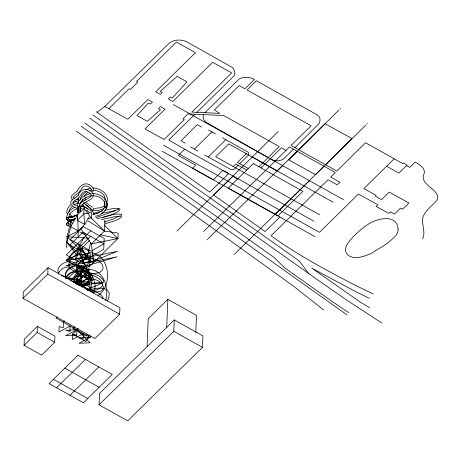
<?xml version="1.0" encoding="UTF-8"?>
<svg xmlns="http://www.w3.org/2000/svg" width="461" height="461" viewBox="0 0 461 461"><rect width="100%" height="100%" fill="white"/><g stroke="black" fill="none" stroke-linecap="round" stroke-linejoin="round"><path stroke-width="0.69" d="M106.456 207.698L106.284 206.903L106.554 207.646L106.226 207.899L106.572 205.721M68.551 223.994L68.47 224.276M79.978 210.014L80.249 207.462L80.208 208.118M79.96 210.481L79.96 211.328M78.255 201.578L78.428 197.873M78.116 200.449L78.122 200.149M78.122 199.884L78.128 199.59M80.243 199.659L80.243 199.953L80.865 197.464L81.862 195.729L84.467 193.055L86.639 191.638M77.99 210.204L77.938 212.613L77.99 211.305M80.128 211.121L80.139 210.228M106.589 205.554C108.11 210.256 104.319 204.073 104.526 207.986M78.001 210.418L78.335 206.73M80.133 210.406L80.347 207.317M78.001 209.738L78.007 209.288M106.75 202.206L106.71 202.546M78.41 210.009L78.301 207.594L78.433 209.565M104.526 202.828L104.405 207.588M88.754 277.044L88.685 280.611L87.348 283.192L85.337 285.209L82.957 286.696M23.05 298.342L23.315 291.986L48.042 267.674L119.918 307.839L119.647 314.195L94.926 338.507L23.05 298.342L47.777 274.03L48.042 267.674M24.07 345.318L24.329 339.181L37.399 326.33L54.951 336.144L54.698 342.281L41.628 355.131L24.07 345.318L37.139 332.467L37.399 326.33M64.125 321.052L63.462 322.285L63.232 327.765L59.141 326.538L58.91 332.018L70.176 326.036L69.945 331.517L65.854 330.289L76.883 329.788L90.074 342.765L79.044 343.266L90.304 337.285L90.725 335.913M66.591 247.638L67.052 236.677L70.982 221.274L72.688 223.545M70.982 221.274L70.752 226.754L66.822 242.158L75.921 253.907L80.012 255.135L80.243 249.655L89.67 240.383M84.553 255.769L82.628 257.653L75.69 259.387L75.921 253.907M89.169 216.768L84.766 224.507L77.292 220.329L77.517 214.849L84.052 208.418L91.307 218.082L104.497 231.059L118.149 233.082L117.918 238.562L89.111 266.884L82.404 263.133L78.756 257.941M77.471 249.182L77.241 254.662L66.056 260.407L92.897 275.407L88.345 285.134L74.924 277.631L79.246 273.385L92.667 280.887L77.471 249.182L84.236 237.277M78.007 236.412L78.261 230.246M76.653 335.268L76.883 329.788L65.623 335.764L76.653 335.268L72.561 334.035L72.331 339.515L83.597 333.539L83.366 339.014L79.275 337.786L90.304 337.285L55.983 318.107L57.412 316.701M84.052 208.418L83.827 213.898L84.766 224.507L78.232 230.932L67.052 236.677L80.243 249.655L84.513 252.04M90.304 260.459L89.342 261.404L82.404 263.133L82.628 257.653L80.243 249.655M89.111 266.884L89.342 261.404L88.944 260.073M88.575 279.654L75.155 272.157L79.476 267.904L117.152 256.812L90.661 262.159L90.892 256.685L103.731 249.309L104.192 238.349L83.291 226.668L70.222 239.524L91.122 251.205L103.961 243.829L83.061 232.148L69.991 245.004L90.892 256.685L117.382 251.331L90.661 262.159L65.825 265.882L90.892 256.685L66.056 260.407L90.54 236.332M81.833 247.373L86.726 258.886L93.433 262.637L91.428 243.915L104.497 231.059L104.952 220.099M99.08 404.839L99.559 393.412L174.281 319.934L202.926 335.942L202.448 347.369L127.726 420.847L99.08 404.839L173.803 331.361L174.281 319.934M147.059 346.707L148.235 318.678L167.867 299.368L196.513 315.376L195.792 332.623M166.698 327.396L167.867 299.368M78.024 208.833L78.289 206.678M80.162 209.046L80.197 208.274M104.555 202.46L104.411 207.606L104.895 204.765L104.878 205.076L104.768 201.941M95.335 216.18C101.772 215.846 110.853 206.926 105.84 200.875M106.987 205.208C107.753 197.902 98.856 193.545 92.603 193.418M107.033 204.246L107.05 203.918M88.771 276.796L89.376 273.909C91.71 278.363 92.021 284.16 90.777 289.035L89.492 290.004L87.63 290.228M78.272 211.409L78.318 211.121L77.938 212.607L78.295 212.106M106.675 203.013L106.698 202.673M102.809 298.757L102.912 297.506C99.426 291.755 92.431 290.073 86.219 289.375M68.989 211.76L70.118 208.631L72.17 206.223M80.473 211.109L80.485 207.692L79.58 206.263M80.393 207.283L80.174 208.038M104.561 202.782L104.854 201.336M106.71 202.892C110.029 194.335 100.463 188.053 92.88 187.955M106.537 207.571L106.289 206.92L106.549 207.531L106.503 207.225M118.246 208.96C117.065 210.447 100.976 215.598 95.917 217.725M118.114 209.185L118.056 209.536L118.206 209.012M93.456 195.308C92.235 200.466 85.642 201.255 82.139 204.459L80.71 206.367M104.566 202.316L104.641 201.849M78.808 211.789L77.938 212.613L79.067 211.789M80.404 211.472L80.473 207.577L79.436 206.2M93.652 189.494L93.266 190.716L92.188 191.862M80.197 207.853L80.26 207.606M104.889 200.189C106.456 192.825 95.49 188.826 89.077 190.624M105.696 300.526C108.9 289.018 104.768 271.65 91.111 269.65C83.919 269.357 74.941 275.217 76.036 283.158L75.656 283.763M68.441 225.988L66.931 225.233L66.488 224.311C67.381 221.055 72.037 221.05 74.515 219.655M66.488 224.311L66.54 224.006M78.324 210.948C76.468 213.714 80.133 211.04 78.295 212.066M78.139 212.262L77.644 213.282M78.214 212.129L77.972 212.486M78.307 207.191L78.341 207.087M81.793 286.886C84.202 273.869 68.003 257.797 58.236 273.396M76.63 284.068C81.073 284.725 88.702 285.618 90.298 280.144C88.835 274.404 82.11 271.206 76.549 271.16C73.593 271.108 70.498 269.656 69.069 266.977C66.816 256.322 83.061 249.632 89.618 258.304C104.67 258.788 109.874 275.246 90.2 273.177C85.596 271.028 81.476 267.749 76.78 265.68C74.048 264.032 69.294 263.652 68.798 259.768C69.888 250.87 84.317 244.013 89.849 252.824C92.235 260.194 86.172 267.887 79.58 270.63C74.14 270.999 68.401 273.298 65.894 278.456M86.726 258.886L90.667 242.521M422.633 238.74C425.987 231.618 421.296 224.392 422.864 217.166C425.589 209.997 432.591 205.629 437.282 199.815C440.364 188.97 421.262 186.521 423.359 175.289C427.203 169.498 419.683 164.468 415.142 162.07L409.61 167.395L406.556 165.689L398.955 173.106L386.595 166.237L363.885 188.624L376.055 195.343L375.335 196.104L381.622 199.578L389.136 192.07L408.919 203.001L402.58 209.288L400.517 208.136L394.558 214.054L390.409 211.778L388.761 213.397L376.188 206.453L377.887 204.782L358.404 194.018L319.49 232.338L163.563 145.244M78.33 206.741L77.794 212.02M91.318 195.32C89.25 199.365 82.594 200.039 79.574 204.102M81.931 201.976L82.882 199.175M77.955 212.561L78.618 211.933M83.977 202.667L82.046 206.764M104.411 207.421L104.526 207.098L104.411 207.404M84.594 200.823L86.028 197.348M106.727 205.762L107.015 204.943M78.237 206.926L77.834 212.63L77.834 212.221M78.808 284.996C79.868 278.513 84.294 274.111 89.152 270.4L89.14 269.65C87.077 266.285 80.836 263.433 78.191 267.68C76.186 272.094 71.582 274.128 68.637 277.631L68.591 278.323C72.469 282.956 79.603 282.628 84.622 285.445L84.634 285.918L83.839 286.437L82.15 287.036M106.52 207.859L106.209 208.349M104.503 207.3L105.506 206.937L106.479 207.254L105.5 206.926L104.405 207.392M75.69 259.387L78.422 253.544M82.404 263.133L85.435 256.65M89.019 335.049L85.982 341.538L72.561 334.035L78.37 328.324M107.275 301.2L108.796 298.013L109.24 293.323L107.183 289.779C100.844 286.604 93.739 288.77 87.221 290.159M203.624 114.599C201.768 118.068 204.511 122.021 207.836 123.289L268.141 157.57L279.222 146.558L223.66 115.509L187.921 113.907L182.925 118.823L184.291 119.583L164.058 139.481L145.059 128.861L165.038 109.159L160.434 106.589L158.475 108.571L160.497 109.706L147.295 121.324L137.021 115.584L148.396 102.982L150.419 104.117L152.418 102.146L147.854 99.599L127.835 119.278L104.831 106.468L97.138 112.328L96.188 111.671M65.502 277.862C70.043 268.682 83.7 269.737 89.232 277.389M93.641 293.202C98.095 283.354 91.497 270.647 81.482 267.023C74.33 262.361 62.252 269.835 65.986 278.323M75.973 283.884C78.745 277.516 86.535 273.604 93.249 275.77C97.455 277.274 103.696 280.645 102.394 285.976C99.15 290.447 91.831 291.317 87.077 289.001C83.02 286.241 79.073 281.93 73.725 282.518M79.136 285.463C83.816 275.246 100.625 277.516 103.713 287.624C102.233 292.914 94.891 292.245 90.581 291.64M104.733 204.949L103.316 206.499L100.855 207.675L94.626 208.447M87.302 334.237L86.213 336.057L72.792 328.555L74.711 326.67M84.133 196.328L85.256 194.64L87.578 192.491M93.399 194.444C89.803 187.518 81.119 187.552 78.284 195.199L78.451 194.991C76.376 198.115 70.758 198.806 70.625 203.065C71.611 206.292 75.252 208.095 78.41 208.47M89.981 281.423C86.91 285.365 80.998 284.719 76.601 284.034M70.36 280.663C76.388 278.755 78.393 267.294 85.902 272.174C94.712 277.055 81.557 281.74 78.059 284.235M95.721 259.9L93.433 262.637L93.07 257.653M67.277 219.949C65.802 219.401 66.632 217.471 67.94 217.373C62.512 221.171 73.944 220.358 75.08 218.456M406.556 165.689L407.086 165.113L403.536 162.917L402.81 163.638L365.567 142.743L336.835 171.048L291.029 145.451L311.112 125.761L247.079 89.981L256.304 80.681L317.329 114.991C321.726 117.348 320.36 123.732 316.655 125.986L294.971 147.653M76.342 214.999L76.722 214.607M91.318 189.748L89.826 190.952M246.687 170.034L238.118 165.286L234.05 169.343L231.019 169.654L204.776 155.029M293.432 149.168L284.806 157.76C281.118 161.638 274.56 161.696 270.273 158.763L260.966 167.977M324.089 166.26L297.333 151.346L288.736 159.915L315.601 174.719L324.089 166.26L335.32 172.535L330.704 177.076L339.907 182.222L337.233 184.849L328.03 179.709L271.062 235.727C296.924 254.737 325.529 269.61 353.823 284.604L373.243 293.957M298.872 149.837L325.097 123.709L351.933 138.542L325.604 164.773M70.608 204.759C67.957 207.133 65.71 211.144 67.49 214.659M204.92 112.703L239.213 78.923A12.948 9.514 2.4 0 1 241.927 77.897C246.111 76.664 250.657 77.471 254.507 79.384L244.941 88.789L239.201 85.579L214.377 109.989L219.828 113.371L191.868 112.075L231.676 72.873L212.648 62.287L172.898 101.432L168.305 98.908L170.328 96.914L172.316 98.026L186.982 81.845L177.185 76.376L160.249 91.324L162.237 92.431L160.267 94.372L155.674 91.848L195.452 52.675L176.39 42.066L136.525 81.436L137.81 82.156L130.394 89.509L129.034 88.748L108.836 108.663M97.138 112.328L209.703 192.151L228.696 173.641L184.625 149.18L178.286 155.472L195.706 165.084L192.56 168.236L213.403 179.761L222.83 170.322L313.791 221.153M238.118 165.286L235.836 164.012L233.266 166.536L215.702 156.717L228.748 143.89L246.312 153.703L237.398 162.468L239.685 163.747L248.911 154.614L248.479 152.372L222.363 137.735M258.828 166.778L268.141 157.57M270.273 158.763L281.394 147.774L286.033 150.367L289.491 146.967L297.333 151.346M195.032 114.132L168.761 140.023L184.625 149.18M196.812 112.38L234.09 75.892L234.914 72.642L233.652 68.775L232.114 67.329L186.163 41.484C180.343 39.11 172.789 39.473 168.173 44.181L104.831 106.468M77.292 220.329L83.827 213.898L91.532 212.602L91.307 218.082L87.803 218.606M90.771 230.852L66.286 254.927L79.707 262.424L90.892 256.685M190.468 146.782L194.404 149.105L211.933 131.869M208.274 156.982L225.861 139.695M63.462 322.285L64.892 320.885M176.909 231.099L278.202 131.494M203.578 231.503L286.033 150.367M56.576 387.753L85.383 359.424M207.029 239.806L207.588 239.253M208.153 238.7L338.818 110.214M339.947 109.101L340.512 108.548M282.581 165.683L277.205 170.968L252.271 156.994M69.997 395.25L98.804 366.927M233.871 254.806L234.43 254.253M234.995 253.7L365.659 125.213M366.789 124.101L367.354 123.548M275.217 214.428L309.498 180.724M279.862 217.022L265.11 231.526L213.645 194.974L232.989 176.292L237.582 178.983M386.595 166.237L394.184 158.774M66.787 218.013L67.087 217.759M70.395 280.49C73.656 278.104 76.111 274.641 77.114 270.711C78.007 267.622 75.656 264.562 77.154 261.554C79.851 256.224 85.827 252.57 91.82 252.824C110.398 256.183 112.536 286.097 98.107 295.593M76.128 215.166L72.55 217.2L67.946 217.938L68.522 218.364M75.944 215.356L72.262 217.31L67.9 217.886L68.43 218.249M72.573 203.22L76.077 201.445M88.979 194.093L90.102 193.309M68.758 224.305L69.064 224.104M80.917 207.813L80.335 208.124M73.754 204.972L76.716 203.491L78.745 203.013M119.03 216.134L113.798 218.756L104.342 222.064M103.852 208.677L99.006 210.331L93.145 210.464M105.834 208.551L106.203 208.349M74.48 207.381C70.331 209.3 66.442 213.391 66.684 218.237M85.579 189.765L90.886 188.076M74.44 218.727L70.931 219.868L67.594 220.053M70.314 221.171C67.606 221.326 64.448 225.371 68.729 226.04M77.955 284.731C83.527 282.397 90.846 285.958 92.206 291.899M71.207 220.819L74.117 219.782M86.23 289.687L98.562 284.863L102.336 282.633C95.185 282.23 88.068 284.806 81.09 286.241M103.224 217.31C124.343 211.628 126.095 204.678 104.699 210.435M93.203 213.431L102.377 210.948M105.004 224.109C107.73 222.133 123.859 220.087 121.595 214.325C113.458 212.907 105.073 217.54 97.023 218.445M68.372 217.229L75.932 215.621M77.454 208.654L74.405 209.824L71.017 212.544L69.496 214.838L68.798 217.869M68.441 217.217L76.123 215.604M101.161 219.678L114.466 216.728L120.494 216.157L120.091 215.777M78.825 285.123C83.297 284.984 92.655 280.599 88.915 275.131C86.334 274.618 84.265 277.194 81.712 276.934L81.205 276.433L81.038 274.998L81.436 270.953L82.139 270.129C86.651 275.378 89.526 282.345 90.437 289.197L89.492 290.004C84.501 287.48 80.404 282.028 74.279 282.558M101.674 213.316L115.567 210.591M104.728 225.579L117.918 238.562L91.428 243.915L81.297 229.492M67.652 278.513C71.991 277.718 75.863 281.072 77.494 284.8M73.985 282.184L80.508 281.25L82.381 281.556M91.151 193.522C84.738 194.433 75.529 200.397 78.226 207.79M89.618 258.304C83.228 258.621 75.218 264.032 76.549 271.16C79.217 275.914 85.181 277.073 89.97 278.657L90.293 280.127M79.494 206.28C84 206.355 88.328 208.47 91.543 211.559M67.052 236.677L88.137 238.181M93.128 214.313L92.742 214.279L97.202 213.455L96.879 213.576L100.435 211.91L102.918 209.847L104.756 206.695L105.563 206.459L106.284 206.833M80.508 208.453L82.433 208.787M100.325 234.77L117.918 238.562M81.828 200.984L82.859 201.227M69.265 223.954L68.349 223.614L68.931 223.896M77.644 206.194C75.708 205.427 72.054 204.211 73.057 201.999L78.94 197.59L82.749 192.629C85.112 189.828 89.394 192.398 91.209 194.6L91.215 194.703M86.489 210.216L87.481 210.602M61.665 275.569L77.995 280.386L91.047 282.916L96.58 283.475L100.826 283.382L103.327 282.495L103.621 280.68C97.841 269.944 81.101 276.3 76.244 264.758C70.821 256.656 53.505 265.617 58.945 274.007M76.03 199.135L78.75 200.351M74.63 200.869L78.289 202.506M72.826 219.229L73.835 219.69M369.198 298.273L356.186 291.876L311.815 268.164L359.776 301.799L369.613 307.631M74.469 198.414C73.04 197.124 72.435 198.092 73.564 196.795L79.154 192.128L83.084 186.832C85.688 184.498 90.102 187.195 91.537 189.598M239.685 163.747L248.254 168.495M173.451 104.653L343.433 199.648M208.435 129.91L215.431 133.823M201.59 127.046L197.245 124.62L181.058 140.818L185.218 143.141M245.851 153.45L333.078 202.189M232.805 166.277L319.634 214.803M162.18 151.26L314.984 236.654M77.765 220.444L78.232 230.932L70.752 226.754L77.517 214.849L77.673 218.341M80.064 231.958L85.556 235.024M173.803 331.361L202.448 347.369M47.777 274.03L119.647 314.195M37.139 332.467L54.698 342.281M64.828 368.097L99.15 387.28M53.418 379.322L87.74 398.5M106.145 201.561L106.462 201.751M85.752 202.391L92.373 207.369M85.406 204.655L88.103 206.447L92.05 210.06M194.404 149.105L197.781 151.122M88.045 220.905L104.497 231.059M348.758 312.639L331.736 301.212L284.414 267.68L274.278 257.601L84.709 122.96M72.665 199.872C67.658 196.542 75.466 193.055 77.632 190.658L77.465 190.831C80.906 183.397 88.224 180.689 93.548 188.687M87.071 210.786L89.399 212.498M83.689 203.076C88.034 205.998 92.384 209.617 94.292 214.647M82.507 204.874L87.659 208.896M381.91 323.08L347.68 300.751L316.868 279.32L89.653 118.102M76.336 131.195L229.503 240.077L292.989 285.762L323.772 310.005M72.031 216.324L69.386 213.639M78.577 208.118L78.278 207.623L78.549 208.072M347.047 314.886L81.303 126.308M92.891 114.916L299.137 260.868L308.657 273.482M82.3 205.635L84.213 207.427M66.822 242.158L80.012 255.135M70.199 220.807L69.444 219.862M68.712 222.358L66.839 219.182M77.379 229.797L78.232 230.932M80.329 207.052L79.678 205.669L79.741 205.998L80.133 203.336L80.024 203.612C84.53 193.666 99.87 192.986 104.803 202.575L104.687 202.264M77.702 243.702L90.661 262.159M104.837 202.454L104.756 202.097M78.347 207.819L78.33 207.796M66.061 278.409C63.128 272.019 71.167 266.464 76.78 265.68C82.306 265.11 87.152 268.907 90.2 273.177C84.288 273.16 76.768 279.014 79.234 285.376M78.301 207.594L78.376 207.923M92.701 252.668L92.909 255.515M92.984 208.603A1.078 0.576 -44.3 0 1 93.744 208.919A1.078 0.576 -44.3 0 1 92.92 210.06A1.078 0.576 -44.3 0 1 92.01 209.951M88.685 279.487L88.685 280.611L89.175 277.562L88.996 275.09L88.685 279.487M398.114 229.123C398.483 234.159 393.999 237.576 390.6 240.544C384.929 245.621 377.945 248.986 371.624 253.187C364.305 256.547 351.847 261.254 346.24 252.997C343.802 247.62 348.015 242.797 351.247 238.925C356.163 233.427 361.741 228.512 367.901 224.484C376.314 218.445 397.255 213.431 398.114 229.123M81.476 274.572L81.367 275.937L80.733 276.888L76.434 276.306L74.901 277.378L74.169 279.867L74.377 282.72L75.379 282.293L76.301 280.922L81.436 270.953L81.476 274.572M253.25 163.58L228.293 188.123L277.96 215.881L302.917 191.338L253.25 163.58M77.903 355.247L49.097 383.569L83.418 402.753L112.225 374.424L77.903 355.247"/></g></svg>
